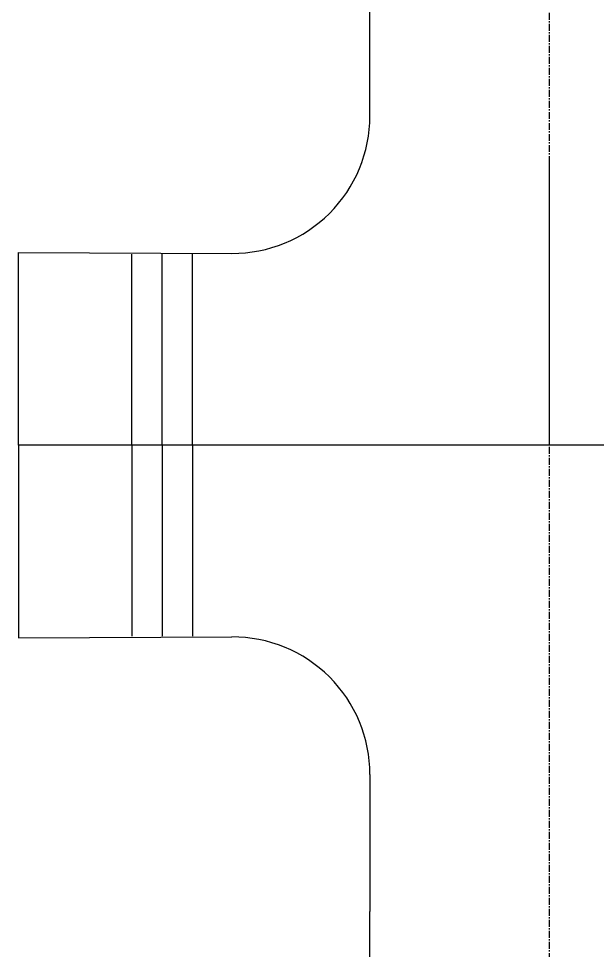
# Model space of a CAD drawing. Header units: millimetres. Extents: x 3739 to 12124, y 1417 to 5764.
# Drawn here: x 4754.3 to 4859.5, y 4924.9 to 5094.3 of the extents above; entities that cross this region are included whole.
import ezdxf

# ---------------------------------------------------------------- set-up
doc = ezdxf.new("R2010")
doc.units = ezdxf.units.MM
doc.header["$MEASUREMENT"] = 0
doc.linetypes.add('CENTER', pattern=[2, 1.25, -0.25, 0.25, -0.25])

msp = doc.modelspace()

# ---------------------------------------------------------------- linework, layer by layer
at = {"linetype": 'CENTER'}
for p, q in [((4850.69457, 5235.29061), (4850.69457, 5016.72415)), ((4850.69457, 5235.29061), (4850.69457, 5016.72415)), ((4850.69457, 5068.40289), (4850.69457, 4782.85673)), ((4850.69457, 5068.40289), (4850.69457, 4782.85673))]:
    msp.add_line(p, q, dxfattribs=at)
for p, q in [((4818.15083, 5076.57964), (4818.15083, 5101.48631)), ((4754.32034, 5016.72415), (4754.32034, 5051.72415)), ((4754.32034, 5051.72415), (4793.05768, 5051.57981)), ((4774.91699, 5016.72415), (4774.91699, 5051.44574)), ((4780.41699, 5016.72415), (4780.41699, 5051.44574)), ((4785.91699, 5016.72415), (4785.91699, 5051.44574)), ((4754.32034, 5016.72415), (4754.32034, 4981.72415)), ((4947.41922, 5016.72415), (4754.32034, 5016.72415)), ((4754.32034, 5016.72415), (4754.32034, 4981.72415)), ((4947.41922, 5016.72415), (4754.32034, 5016.72415)), ((4774.91699, 5016.72415), (4774.91699, 4982.00256)), ((4780.41699, 5016.72415), (4780.41699, 4982.00256)), ((4785.91699, 5016.72415), (4785.91699, 4982.00256)), ((4754.32034, 4981.72415), (4793.05768, 4981.86849)), ((4818.15083, 4956.86866), (4818.15083, 4931.96199)), ((4818.16004, 4782.88383), (4818.15537, 4931.95962))]:
    msp.add_line(p, q)
for centre, start, end in [((4793.15083, 5076.57964), 269.7865112, 0), ((4793.15083, 4956.86866), 0, 90.2134888)]:
    msp.add_arc(centre, 25, start, end)
msp.add_open_spline([(4818.15083, 4931.96199), (4818.1539, 4931.96039), (4818.15697, 4931.95878), (4818.16004, 4931.95718)], degree=3)

doc.saveas('drawing.dxf')
